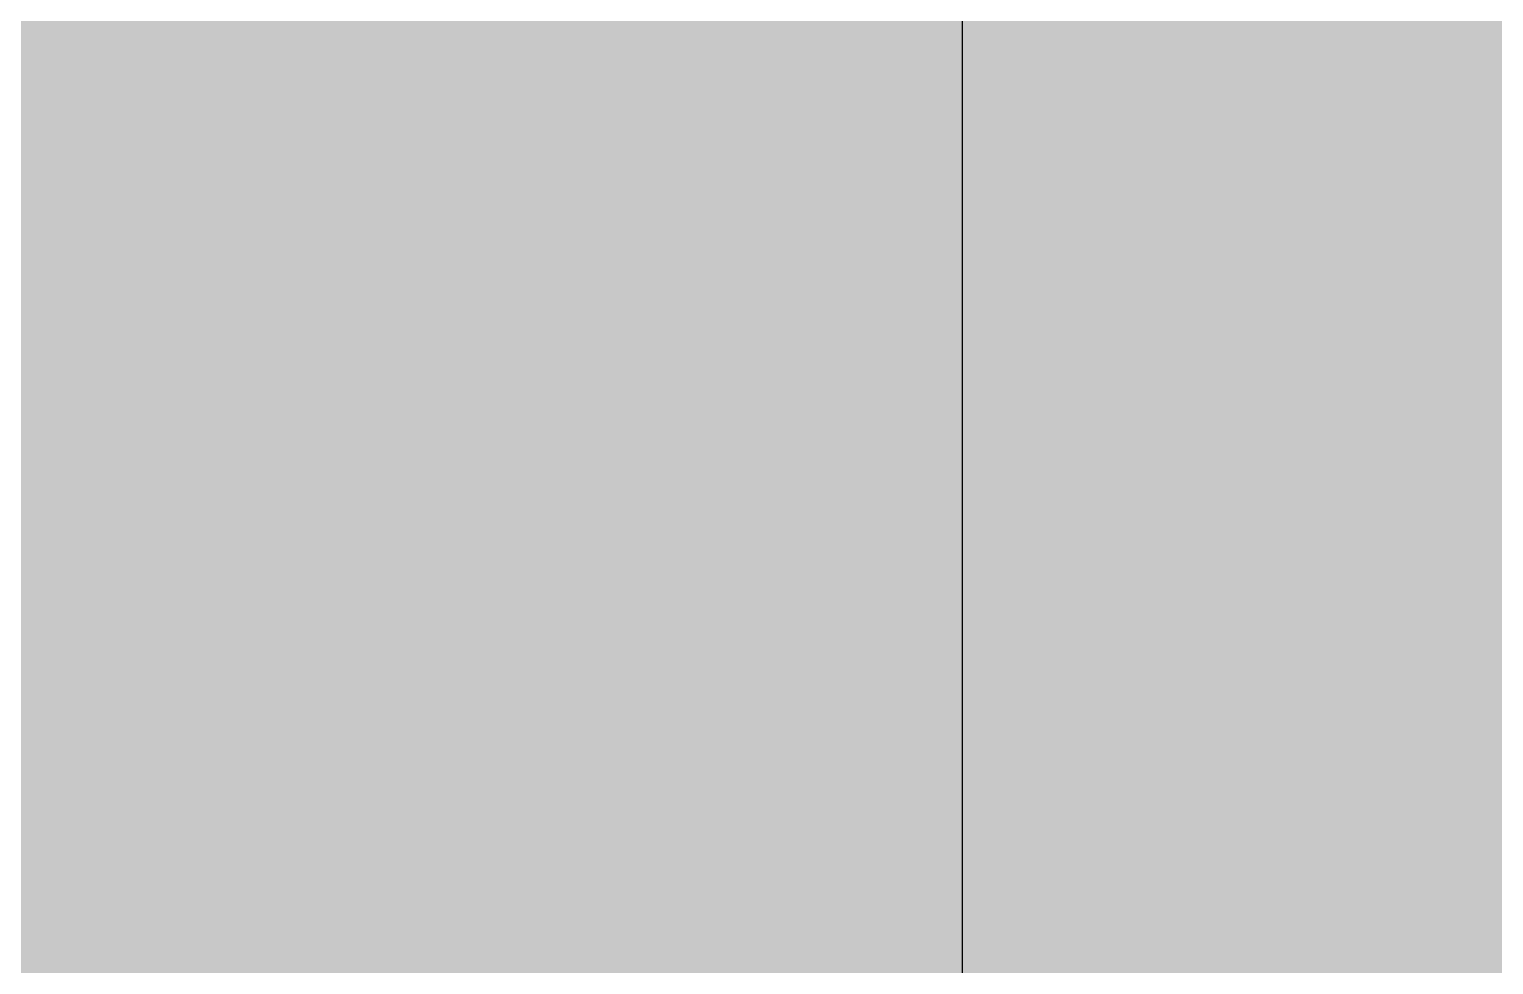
# Model space of a CAD drawing. Extents: x -23 to 289, y -67 to 135.
# Drawn here: x 135.399 to 135.981, y 104.551 to 104.923 of the extents above; entities that cross this region are included whole.
import ezdxf

# ---------------------------------------------------------------- set-up
doc = ezdxf.new("R2010")
doc.units = 0
doc.header["$MEASUREMENT"] = 0
for name, color, linetype in [('ASSEMBLY_OUTLINES_BTM', 191, 'CONTINUOUS'), ('GENERATED_SILKSCREEN_BTM', 255, 'CONTINUOUS'), ('PLACEMENT_OUTLINES_BTM', 222, 'CONTINUOUS'), ('PLANE_SHAPES_LAYER_TOP', 150, 'CONTINUOUS'), ('SILKSCREEN_OUTLINES_BTM', 211, 'CONTINUOUS'), ('TRACES_LAYER_TOP', 150, 'CONTINUOUS')]:
    doc.layers.add(name, color=color, linetype=linetype)

msp = doc.modelspace()

# ---------------------------------------------------------------- linework, layer by layer
at = {"layer": 'ASSEMBLY_OUTLINES_BTM'}
msp.add_lwpolyline([(135.77, 103.9), (135.77, 105.6), (136.72, 105.6), (136.72, 103.9)], close=True, dxfattribs=at)
at = {"layer": 'GENERATED_SILKSCREEN_BTM', "const_width": 0.15}
msp.add_lwpolyline([(135.77, 104.45791, 0.000012), (135.76999, 104.4579), (135.76999, 105.0421, 0.000012), (135.77, 105.04209), (135.77, 104.45791)], format="xyb", dxfattribs=at)
at = {"layer": 'PLACEMENT_OUTLINES_BTM'}
msp.add_lwpolyline([(135.77, 103.9), (135.77, 105.6), (136.72, 105.6), (136.72, 103.9)], close=True, dxfattribs=at)
at = {"layer": 'PLANE_SHAPES_LAYER_TOP'}
msp.add_solid([(130.5, 77.5), (153.5, 77.5), (130.5, 111.5), (153.5, 111.5)], dxfattribs=at)
at = {"layer": 'SILKSCREEN_OUTLINES_BTM'}
msp.add_lwpolyline([(135.77, 103.9), (135.77, 105.6), (136.72, 105.6), (136.72, 103.9)], close=True, dxfattribs=at)
at = {"layer": 'TRACES_LAYER_TOP', "const_width": 0.25}
for points in [[(177.6, 101.1), (177.6, 103.04354), (176.61854, 104.025), (174.43306, 104.025), (172.88306, 102.475), (170.24388, 102.475), (169.59388, 103.125), (159.24875, 103.125), (155.24875, 107.125), (151.87543, 107.125), (151.12543, 106.375), (146.74531, 106.375), (146.29531, 106.825), (137.17543, 106.825), (132.65713, 102.3067), (132.65713, 97.60756), (129.375, 94.32543), (129.375, 87.77543), (133.1, 84.05043), (133.1, 83.1)], [(183.1, 100.5), (178.44957, 100.5), (177.02457, 99.075), (171.54112, 99.075), (170.25, 100.36612), (170.25, 101.43388), (168.95888, 102.725), (159.08306, 102.725), (155.08306, 106.725), (152.04112, 106.725), (151.29112, 105.975), (146.57963, 105.975), (146.12963, 106.425), (137.34112, 106.425), (133.05713, 102.14101), (133.05713, 97.44101), (129.775, 94.15888), (129.775, 87.94112), (130.94112, 86.775), (130.95, 86.775), (134, 83.725), (134, 83.1)]]:
    msp.add_lwpolyline(points, dxfattribs=at)

doc.saveas('drawing.dxf')
